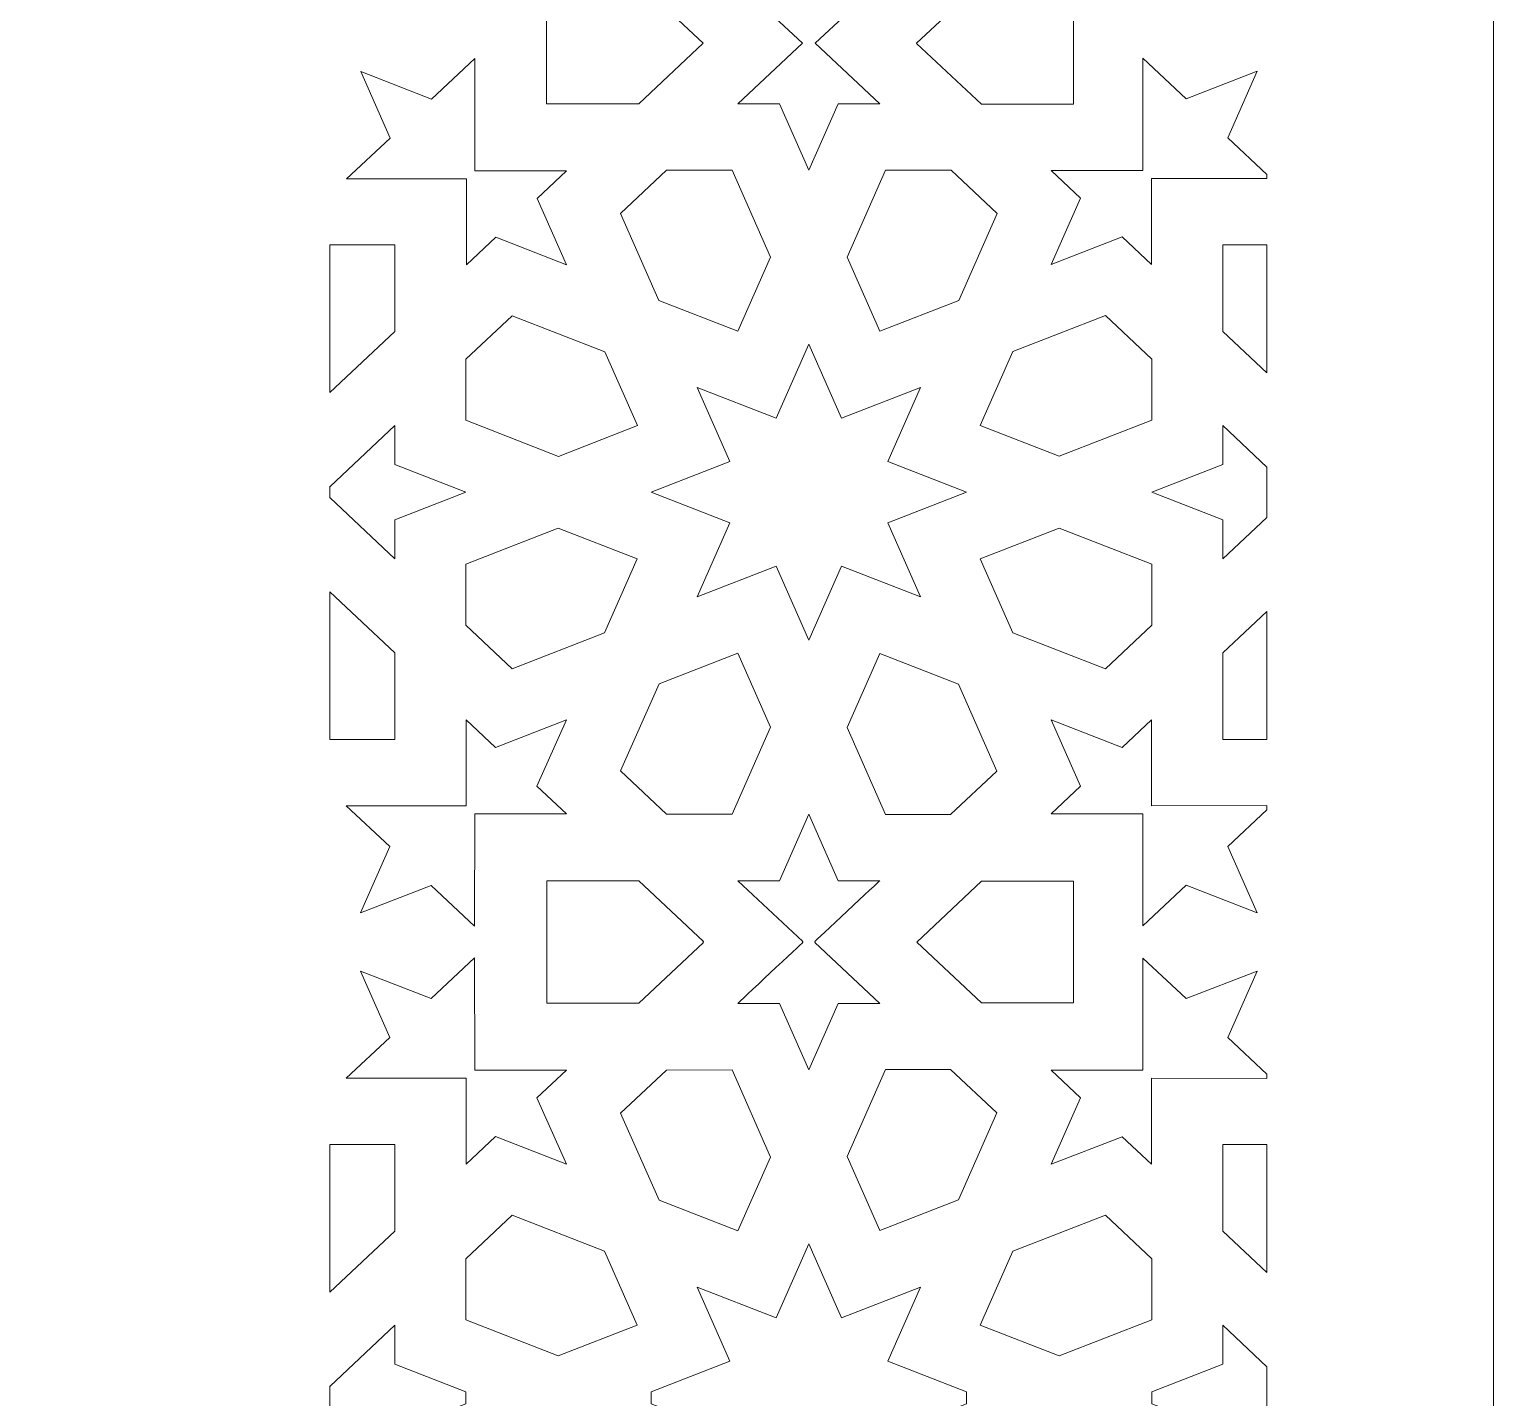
# Model space of a CAD drawing. Header units: millimetres. Extents: x -167 to 167, y -425 to 425.
# Drawn here: x 64.3 to 167, y -0.3 to 95.7 of the extents above; entities that cross this region are included whole.
import ezdxf

# ---------------------------------------------------------------- set-up
doc = ezdxf.new("R2010")
doc.units = ezdxf.units.MM
doc.header["$MEASUREMENT"] = 0
doc.layers.add('Layer 1', color=18, linetype='Continuous', true_color=0x000000)

msp = doc.modelspace()

# ---------------------------------------------------------------- linework, layer by layer
at = {"layer": 'Layer 1', "color": 250, "lineweight": 9, "true_color": 0x333333}
msp.add_lwpolyline([(-167.02, -424.72), (167.02, -424.72), (167.02, 424.72), (-167.02, 424.72)], close=True, dxfattribs=at)
for points, knots in [([(116.94, 98.97), (116.94, 98.97), (118.99, 103.64), (118.99, 103.64), (118.99, 103.64), (121.05, 98.97), (121.05, 98.97), (121.05, 98.97), (123.97, 98.97), (123.97, 98.97), (123.97, 98.97), (119.44, 94.73), (119.44, 94.73), (119.44, 94.73), (123.97, 90.48), (123.97, 90.48), (123.97, 90.48), (121.05, 90.48), (121.05, 90.48), (121.05, 90.48), (118.99, 85.82), (118.99, 85.82), (118.99, 85.82), (116.94, 90.48), (116.94, 90.48), (116.94, 90.48), (114.02, 90.48), (114.02, 90.48), (114.02, 90.48), (118.55, 94.73), (118.55, 94.73), (118.55, 94.73), (114.02, 98.97), (114.02, 98.97), (114.02, 98.97), (116.94, 98.97), (116.94, 98.97)], [0, 0, 0, 0, 0.083333, 0.083333, 0.083333, 0.166667, 0.166667, 0.166667, 0.25, 0.25, 0.25, 0.333333, 0.333333, 0.333333, 0.416667, 0.416667, 0.416667, 0.5, 0.5, 0.5, 0.583333, 0.583333, 0.583333, 0.666667, 0.666667, 0.666667, 0.75, 0.75, 0.75, 0.833333, 0.833333, 0.833333, 0.916667, 0.916667, 0.916667, 1, 1, 1, 1]), ([(107.07, 98.97), (107.07, 98.97), (111.59, 94.73), (111.59, 94.73), (111.59, 94.73), (107.07, 90.49), (107.07, 90.49), (107.07, 90.49), (100.61, 90.49), (100.61, 90.49), (100.61, 90.49), (100.61, 98.97), (100.61, 98.97), (100.61, 98.97), (107.07, 98.97), (107.07, 98.97)], [0, 0, 0, 0, 0.2, 0.2, 0.2, 0.4, 0.4, 0.4, 0.6, 0.6, 0.6, 0.8, 0.8, 0.8, 1, 1, 1, 1]), ([(131.1, 99), (131.1, 99), (137.55, 99), (137.55, 99), (137.55, 99), (137.55, 90.46), (137.55, 90.46), (137.55, 90.46), (131.1, 90.46), (131.1, 90.46), (131.1, 90.46), (126.56, 94.72), (126.56, 94.72), (126.56, 94.72), (126.57, 94.73), (126.56, 94.74), (126.56, 94.74), (131.1, 99), (131.1, 99)], [0, 0, 0, 0, 0.142857, 0.142857, 0.142857, 0.285714, 0.285714, 0.285714, 0.428571, 0.428571, 0.428571, 0.571429, 0.571429, 0.571429, 0.857143, 0.857143, 0.857143, 1, 1, 1, 1]), ([(89.64, 88.07), (89.64, 88.07), (87.58, 92.74), (87.58, 92.74), (87.58, 92.74), (92.55, 90.81), (92.55, 90.81), (92.55, 90.81), (95.58, 93.66), (95.58, 93.66), (95.58, 93.66), (95.59, 85.78), (95.59, 85.78), (95.59, 85.78), (102.02, 85.79), (102.02, 85.79), (102.02, 85.79), (99.96, 83.85), (99.96, 83.85), (99.96, 83.85), (102.02, 79.19), (102.02, 79.19), (102.02, 79.19), (97.05, 81.12), (97.05, 81.12), (97.05, 81.12), (94.99, 79.18), (94.99, 79.18), (94.99, 79.18), (94.99, 85.22), (94.99, 85.22), (94.99, 85.22), (86.59, 85.22), (86.59, 85.22), (86.59, 85.22), (89.64, 88.07), (89.64, 88.07)], [0, 0, 0, 0, 0.083333, 0.083333, 0.083333, 0.166667, 0.166667, 0.166667, 0.25, 0.25, 0.25, 0.333333, 0.333333, 0.333333, 0.416667, 0.416667, 0.416667, 0.5, 0.5, 0.5, 0.583333, 0.583333, 0.583333, 0.666667, 0.666667, 0.666667, 0.75, 0.75, 0.75, 0.833333, 0.833333, 0.833333, 0.916667, 0.916667, 0.916667, 1, 1, 1, 1]), ([(142.43, 85.8), (142.43, 85.8), (142.42, 93.69), (142.42, 93.69), (142.42, 93.69), (145.47, 90.83), (145.47, 90.83), (145.47, 90.83), (150.43, 92.77), (150.43, 92.77), (150.43, 92.77), (148.38, 88.1), (148.38, 88.1), (148.38, 88.1), (151.12, 85.53), (151.12, 85.53), (151.12, 85.53), (151.12, 85.25), (151.12, 85.25), (151.12, 85.25), (143.03, 85.24), (143.03, 85.24), (143.03, 85.24), (143.03, 79.2), (143.03, 79.2), (143.03, 79.2), (140.97, 81.14), (140.97, 81.14), (140.97, 81.14), (136, 79.21), (136, 79.21), (136, 79.21), (138.06, 83.87), (138.06, 83.87), (138.06, 83.87), (136, 85.81), (136, 85.81), (136, 85.81), (142.43, 85.8), (142.43, 85.8)], [0, 0, 0, 0, 0.076923, 0.076923, 0.076923, 0.153846, 0.153846, 0.153846, 0.230769, 0.230769, 0.230769, 0.307692, 0.307692, 0.307692, 0.384615, 0.384615, 0.384615, 0.461538, 0.461538, 0.461538, 0.538462, 0.538462, 0.538462, 0.615385, 0.615385, 0.615385, 0.692308, 0.692308, 0.692308, 0.769231, 0.769231, 0.769231, 0.846154, 0.846154, 0.846154, 0.923077, 0.923077, 0.923077, 1, 1, 1, 1]), ([(109.02, 85.82), (109.02, 85.82), (113.62, 85.82), (113.62, 85.82), (113.62, 85.82), (116.31, 79.72), (116.31, 79.72), (116.31, 79.72), (114.02, 74.53), (114.02, 74.53), (114.02, 74.53), (108.48, 76.69), (108.48, 76.69), (108.48, 76.69), (105.79, 82.79), (105.79, 82.79), (105.79, 82.79), (109.02, 85.82), (109.02, 85.82)], [0, 0, 0, 0, 0.166667, 0.166667, 0.166667, 0.333333, 0.333333, 0.333333, 0.5, 0.5, 0.5, 0.666667, 0.666667, 0.666667, 0.833333, 0.833333, 0.833333, 1, 1, 1, 1]), ([(124.38, 85.82), (124.38, 85.82), (128.98, 85.82), (128.98, 85.82), (128.98, 85.82), (132.21, 82.79), (132.21, 82.79), (132.21, 82.79), (129.51, 76.69), (129.51, 76.69), (129.51, 76.69), (123.98, 74.53), (123.98, 74.53), (123.98, 74.53), (121.69, 79.72), (121.69, 79.72), (121.69, 79.72), (124.38, 85.82), (124.38, 85.82)], [0, 0, 0, 0, 0.166667, 0.166667, 0.166667, 0.333333, 0.333333, 0.333333, 0.5, 0.5, 0.5, 0.666667, 0.666667, 0.666667, 0.833333, 0.833333, 0.833333, 1, 1, 1, 1]), ([(89.97, 80.58), (89.97, 80.58), (89.97, 74.52), (89.97, 74.52), (89.97, 74.52), (85.42, 70.24), (85.42, 70.24), (85.42, 70.24), (85.42, 80.58), (85.42, 80.58), (85.42, 80.58), (89.97, 80.58), (89.97, 80.58)], [0, 0, 0, 0, 0.25, 0.25, 0.25, 0.5, 0.5, 0.5, 0.75, 0.75, 0.75, 1, 1, 1, 1]), ([(151.12, 80.58), (151.12, 80.58), (151.12, 71.61), (151.12, 71.61), (151.12, 71.61), (148.02, 74.52), (148.02, 74.52), (148.02, 74.52), (148.02, 80.58), (148.02, 80.58), (148.02, 80.58), (151.12, 80.58), (151.12, 80.58)], [0, 0, 0, 0, 0.25, 0.25, 0.25, 0.5, 0.5, 0.5, 0.75, 0.75, 0.75, 1, 1, 1, 1]), ([(98.2, 75.62), (98.2, 75.62), (104.7, 73.09), (104.7, 73.09), (104.7, 73.09), (106.99, 67.91), (106.99, 67.91), (106.99, 67.91), (101.45, 65.75), (101.45, 65.75), (101.45, 65.75), (94.95, 68.28), (94.95, 68.28), (94.95, 68.28), (94.95, 72.56), (94.95, 72.56), (94.95, 72.56), (98.2, 75.62), (98.2, 75.62)], [0, 0, 0, 0, 0.166667, 0.166667, 0.166667, 0.333333, 0.333333, 0.333333, 0.5, 0.5, 0.5, 0.666667, 0.666667, 0.666667, 0.833333, 0.833333, 0.833333, 1, 1, 1, 1]), ([(133.31, 73.11), (133.31, 73.11), (139.81, 75.63), (139.81, 75.63), (139.81, 75.63), (143.06, 72.58), (143.06, 72.58), (143.06, 72.58), (143.06, 68.29), (143.06, 68.29), (143.06, 68.29), (136.56, 65.77), (136.56, 65.77), (136.56, 65.77), (131.02, 67.92), (131.02, 67.92), (131.02, 67.92), (133.31, 73.11), (133.31, 73.11)], [0, 0, 0, 0, 0.166667, 0.166667, 0.166667, 0.333333, 0.333333, 0.333333, 0.5, 0.5, 0.5, 0.666667, 0.666667, 0.666667, 0.833333, 0.833333, 0.833333, 1, 1, 1, 1]), ([(113.47, 65.39), (113.47, 65.39), (111.18, 70.58), (111.18, 70.58), (111.18, 70.58), (116.71, 68.43), (116.71, 68.43), (116.71, 68.43), (119, 73.62), (119, 73.62), (119, 73.62), (121.29, 68.43), (121.29, 68.43), (121.29, 68.43), (126.83, 70.58), (126.83, 70.58), (126.83, 70.58), (124.54, 65.39), (124.54, 65.39), (124.54, 65.39), (130.06, 63.24), (130.06, 63.24), (130.06, 63.24), (124.53, 61.09), (124.53, 61.09), (124.53, 61.09), (126.82, 55.9), (126.82, 55.9), (126.82, 55.9), (121.29, 58.05), (121.29, 58.05), (121.29, 58.05), (119, 52.85), (119, 52.85), (119, 52.85), (116.71, 58.05), (116.71, 58.05), (116.71, 58.05), (111.18, 55.9), (111.18, 55.9), (111.18, 55.9), (113.47, 61.09), (113.47, 61.09), (113.47, 61.09), (107.94, 63.24), (107.94, 63.24), (107.94, 63.24), (113.47, 65.39), (113.47, 65.39)], [0, 0, 0, 0, 0.0625, 0.0625, 0.0625, 0.125, 0.125, 0.125, 0.1875, 0.1875, 0.1875, 0.25, 0.25, 0.25, 0.3125, 0.3125, 0.3125, 0.375, 0.375, 0.375, 0.4375, 0.4375, 0.4375, 0.5, 0.5, 0.5, 0.5625, 0.5625, 0.5625, 0.625, 0.625, 0.625, 0.6875, 0.6875, 0.6875, 0.75, 0.75, 0.75, 0.8125, 0.8125, 0.8125, 0.875, 0.875, 0.875, 0.9375, 0.9375, 0.9375, 1, 1, 1, 1]), ([(85.44, 63.64), (85.44, 63.64), (89.98, 67.91), (89.98, 67.91), (89.98, 67.91), (89.98, 65.17), (89.98, 65.17), (89.98, 65.17), (94.95, 63.24), (94.95, 63.24), (94.95, 63.24), (89.98, 61.31), (89.98, 61.31), (89.98, 61.31), (89.98, 58.57), (89.98, 58.57), (89.98, 58.57), (85.43, 62.84), (85.43, 62.84), (85.43, 62.84), (85.42, 62.83), (85.42, 62.83), (85.42, 62.83), (85.42, 63.65), (85.42, 63.65), (85.42, 63.65), (85.44, 63.64), (85.44, 63.64)], [0, 0, 0, 0, 0.111111, 0.111111, 0.111111, 0.222222, 0.222222, 0.222222, 0.333333, 0.333333, 0.333333, 0.444444, 0.444444, 0.444444, 0.555556, 0.555556, 0.555556, 0.666667, 0.666667, 0.666667, 0.777778, 0.777778, 0.777778, 0.888889, 0.888889, 0.888889, 1, 1, 1, 1]), ([(148.03, 65.17), (148.03, 65.17), (148.03, 67.91), (148.03, 67.91), (148.03, 67.91), (151.12, 65), (151.12, 65), (151.12, 65), (151.12, 61.47), (151.12, 61.47), (151.12, 61.47), (148.03, 58.57), (148.03, 58.57), (148.03, 58.57), (148.03, 61.31), (148.03, 61.31), (148.03, 61.31), (143.06, 63.24), (143.06, 63.24), (143.06, 63.24), (148.03, 65.17), (148.03, 65.17)], [0, 0, 0, 0, 0.142857, 0.142857, 0.142857, 0.285714, 0.285714, 0.285714, 0.428571, 0.428571, 0.428571, 0.571429, 0.571429, 0.571429, 0.714286, 0.714286, 0.714286, 0.857143, 0.857143, 0.857143, 1, 1, 1, 1]), ([(101.43, 60.72), (101.43, 60.72), (106.97, 58.57), (106.97, 58.57), (106.97, 58.57), (104.68, 53.38), (104.68, 53.38), (104.68, 53.38), (98.19, 50.85), (98.19, 50.85), (98.19, 50.85), (94.94, 53.91), (94.94, 53.91), (94.94, 53.91), (94.94, 58.19), (94.94, 58.19), (94.94, 58.19), (101.43, 60.72), (101.43, 60.72)], [0, 0, 0, 0, 0.166667, 0.166667, 0.166667, 0.333333, 0.333333, 0.333333, 0.5, 0.5, 0.5, 0.666667, 0.666667, 0.666667, 0.833333, 0.833333, 0.833333, 1, 1, 1, 1]), ([(136.56, 60.71), (136.56, 60.71), (143.06, 58.19), (143.06, 58.19), (143.06, 58.19), (143.06, 53.9), (143.06, 53.9), (143.06, 53.9), (139.81, 50.85), (139.81, 50.85), (139.81, 50.85), (133.31, 53.37), (133.31, 53.37), (133.31, 53.37), (131.02, 58.56), (131.02, 58.56), (131.02, 58.56), (136.56, 60.71), (136.56, 60.71)], [0, 0, 0, 0, 0.166667, 0.166667, 0.166667, 0.333333, 0.333333, 0.333333, 0.5, 0.5, 0.5, 0.666667, 0.666667, 0.666667, 0.833333, 0.833333, 0.833333, 1, 1, 1, 1]), ([(89.97, 51.96), (89.97, 51.96), (89.97, 45.9), (89.97, 45.9), (89.97, 45.9), (85.42, 45.9), (85.42, 45.9), (85.42, 45.9), (85.42, 56.24), (85.42, 56.24), (85.42, 56.24), (89.97, 51.96), (89.97, 51.96)], [0, 0, 0, 0, 0.25, 0.25, 0.25, 0.5, 0.5, 0.5, 0.75, 0.75, 0.75, 1, 1, 1, 1]), ([(151.12, 54.87), (151.12, 54.87), (151.12, 45.9), (151.12, 45.9), (151.12, 45.9), (148.02, 45.9), (148.02, 45.9), (148.02, 45.9), (148.02, 51.96), (148.02, 51.96), (148.02, 51.96), (151.12, 54.87), (151.12, 54.87)], [0, 0, 0, 0, 0.25, 0.25, 0.25, 0.5, 0.5, 0.5, 0.75, 0.75, 0.75, 1, 1, 1, 1]), ([(108.5, 49.8), (108.5, 49.8), (114.03, 51.95), (114.03, 51.95), (114.03, 51.95), (116.32, 46.76), (116.32, 46.76), (116.32, 46.76), (113.63, 40.66), (113.63, 40.66), (113.63, 40.66), (109.03, 40.66), (109.03, 40.66), (109.03, 40.66), (105.8, 43.69), (105.8, 43.69), (105.8, 43.69), (108.5, 49.8), (108.5, 49.8)], [0, 0, 0, 0, 0.166667, 0.166667, 0.166667, 0.333333, 0.333333, 0.333333, 0.5, 0.5, 0.5, 0.666667, 0.666667, 0.666667, 0.833333, 0.833333, 0.833333, 1, 1, 1, 1]), ([(123.98, 51.93), (123.98, 51.93), (129.5, 49.78), (129.5, 49.78), (129.5, 49.78), (132.19, 43.68), (132.19, 43.68), (132.19, 43.68), (128.94, 40.63), (128.94, 40.63), (128.94, 40.63), (124.37, 40.63), (124.37, 40.63), (124.37, 40.63), (121.68, 46.73), (121.68, 46.73), (121.68, 46.73), (123.98, 51.93), (123.98, 51.93)], [0, 0, 0, 0, 0.166667, 0.166667, 0.166667, 0.333333, 0.333333, 0.333333, 0.5, 0.5, 0.5, 0.666667, 0.666667, 0.666667, 0.833333, 0.833333, 0.833333, 1, 1, 1, 1]), ([(94.97, 41.24), (94.97, 41.24), (94.97, 47.28), (94.97, 47.28), (94.97, 47.28), (97.03, 45.34), (97.03, 45.34), (97.03, 45.34), (102, 47.27), (102, 47.27), (102, 47.27), (99.94, 42.61), (99.94, 42.61), (99.94, 42.61), (102, 40.67), (102, 40.67), (102, 40.67), (95.57, 40.68), (95.57, 40.68), (95.57, 40.68), (95.56, 32.8), (95.56, 32.8), (95.56, 32.8), (92.52, 35.65), (92.52, 35.65), (92.52, 35.65), (87.56, 33.72), (87.56, 33.72), (87.56, 33.72), (89.61, 38.38), (89.61, 38.38), (89.61, 38.38), (86.57, 41.24), (86.57, 41.24), (86.57, 41.24), (94.97, 41.24), (94.97, 41.24)], [0, 0, 0, 0, 0.083333, 0.083333, 0.083333, 0.166667, 0.166667, 0.166667, 0.25, 0.25, 0.25, 0.333333, 0.333333, 0.333333, 0.416667, 0.416667, 0.416667, 0.5, 0.5, 0.5, 0.583333, 0.583333, 0.583333, 0.666667, 0.666667, 0.666667, 0.75, 0.75, 0.75, 0.833333, 0.833333, 0.833333, 0.916667, 0.916667, 0.916667, 1, 1, 1, 1]), ([(138.05, 42.61), (138.05, 42.61), (136, 47.28), (136, 47.28), (136, 47.28), (140.96, 45.34), (140.96, 45.34), (140.96, 45.34), (143.03, 47.28), (143.03, 47.28), (143.03, 47.28), (143.02, 41.24), (143.02, 41.24), (143.02, 41.24), (151.12, 41.25), (151.12, 41.25), (151.12, 41.25), (151.12, 40.96), (151.12, 40.96), (151.12, 40.96), (148.38, 38.39), (148.38, 38.39), (148.38, 38.39), (150.44, 33.73), (150.44, 33.73), (150.44, 33.73), (145.47, 35.66), (145.47, 35.66), (145.47, 35.66), (142.43, 32.81), (142.43, 32.81), (142.43, 32.81), (142.43, 40.68), (142.43, 40.68), (142.43, 40.68), (135.99, 40.68), (135.99, 40.68), (135.99, 40.68), (138.05, 42.61), (138.05, 42.61)], [0, 0, 0, 0, 0.076923, 0.076923, 0.076923, 0.153846, 0.153846, 0.153846, 0.230769, 0.230769, 0.230769, 0.307692, 0.307692, 0.307692, 0.384615, 0.384615, 0.384615, 0.461538, 0.461538, 0.461538, 0.538462, 0.538462, 0.538462, 0.615385, 0.615385, 0.615385, 0.692308, 0.692308, 0.692308, 0.769231, 0.769231, 0.769231, 0.846154, 0.846154, 0.846154, 0.923077, 0.923077, 0.923077, 1, 1, 1, 1]), ([(116.94, 35.98), (116.94, 35.98), (118.99, 40.65), (118.99, 40.65), (118.99, 40.65), (121.05, 35.98), (121.05, 35.98), (121.05, 35.98), (123.97, 35.98), (123.97, 35.98), (123.97, 35.98), (119.42, 31.72), (119.42, 31.71), (119.42, 31.71), (119.45, 31.68), (119.45, 31.68), (119.45, 31.68), (119.42, 31.66), (119.42, 31.65), (119.42, 31.65), (123.97, 27.38), (123.97, 27.38), (123.97, 27.38), (121.05, 27.38), (121.05, 27.38), (121.05, 27.38), (118.99, 22.72), (118.99, 22.72), (118.99, 22.72), (116.94, 27.38), (116.94, 27.38), (116.94, 27.38), (114.02, 27.38), (114.02, 27.38), (114.02, 27.38), (118.57, 31.65), (118.58, 31.65), (118.58, 31.65), (118.55, 31.68), (118.55, 31.68), (118.55, 31.68), (118.58, 31.71), (118.57, 31.72), (118.57, 31.72), (114.02, 35.98), (114.02, 35.98), (114.02, 35.98), (116.94, 35.98), (116.94, 35.98)], [0, 0, 0, 0, 0.045455, 0.045455, 0.045455, 0.090909, 0.090909, 0.090909, 0.136364, 0.136364, 0.136364, 0.272727, 0.272727, 0.272727, 0.318182, 0.318182, 0.318182, 0.454545, 0.454545, 0.454545, 0.5, 0.5, 0.5, 0.545455, 0.545455, 0.545455, 0.590909, 0.590909, 0.590909, 0.636364, 0.636364, 0.636364, 0.681818, 0.681818, 0.681818, 0.772727, 0.772727, 0.772727, 0.818182, 0.818182, 0.818182, 0.909091, 0.909091, 0.909091, 0.954545, 0.954545, 0.954545, 1, 1, 1, 1]), ([(107.07, 35.98), (107.07, 35.98), (111.61, 31.71), (111.61, 31.71), (111.61, 31.71), (111.58, 31.68), (111.58, 31.68), (111.58, 31.68), (111.61, 31.66), (111.61, 31.66), (111.61, 31.66), (107.07, 27.39), (107.07, 27.39), (107.07, 27.39), (100.62, 27.39), (100.62, 27.39), (100.62, 27.39), (100.62, 35.98), (100.62, 35.98), (100.62, 35.98), (107.07, 35.98), (107.07, 35.98)], [0, 0, 0, 0, 0.142857, 0.142857, 0.142857, 0.285714, 0.285714, 0.285714, 0.428571, 0.428571, 0.428571, 0.571429, 0.571429, 0.571429, 0.714286, 0.714286, 0.714286, 0.857143, 0.857143, 0.857143, 1, 1, 1, 1]), ([(131.11, 35.96), (131.11, 35.96), (137.56, 35.96), (137.56, 35.96), (137.56, 35.96), (137.56, 27.41), (137.56, 27.41), (137.56, 27.41), (131.11, 27.41), (131.11, 27.41), (131.11, 27.41), (126.57, 31.68), (126.57, 31.68), (126.57, 31.68), (131.11, 35.96), (131.11, 35.96)], [0, 0, 0, 0, 0.2, 0.2, 0.2, 0.4, 0.4, 0.4, 0.6, 0.6, 0.6, 0.8, 0.8, 0.8, 1, 1, 1, 1]), ([(89.61, 24.98), (89.61, 24.98), (87.56, 29.65), (87.56, 29.65), (87.56, 29.65), (92.52, 27.72), (92.52, 27.72), (92.52, 27.72), (95.56, 30.57), (95.56, 30.57), (95.56, 30.57), (95.57, 22.69), (95.57, 22.69), (95.57, 22.69), (102, 22.7), (102, 22.7), (102, 22.7), (99.94, 20.76), (99.94, 20.76), (99.94, 20.76), (102, 16.1), (102, 16.1), (102, 16.1), (97.03, 18.03), (97.03, 18.03), (97.03, 18.03), (94.97, 16.09), (94.97, 16.09), (94.97, 16.09), (94.97, 22.13), (94.97, 22.13), (94.97, 22.13), (86.57, 22.13), (86.57, 22.13), (86.57, 22.13), (89.61, 24.98), (89.61, 24.98)], [0, 0, 0, 0, 0.083333, 0.083333, 0.083333, 0.166667, 0.166667, 0.166667, 0.25, 0.25, 0.25, 0.333333, 0.333333, 0.333333, 0.416667, 0.416667, 0.416667, 0.5, 0.5, 0.5, 0.583333, 0.583333, 0.583333, 0.666667, 0.666667, 0.666667, 0.75, 0.75, 0.75, 0.833333, 0.833333, 0.833333, 0.916667, 0.916667, 0.916667, 1, 1, 1, 1]), ([(142.43, 22.69), (142.43, 22.69), (142.43, 30.56), (142.43, 30.56), (142.43, 30.56), (145.47, 27.71), (145.47, 27.71), (145.47, 27.71), (150.44, 29.64), (150.44, 29.64), (150.44, 29.64), (148.38, 24.98), (148.38, 24.98), (148.38, 24.98), (151.12, 22.41), (151.12, 22.41), (151.12, 22.41), (151.12, 22.12), (151.12, 22.12), (151.12, 22.12), (143.02, 22.13), (143.02, 22.13), (143.02, 22.13), (143.03, 16.09), (143.03, 16.09), (143.03, 16.09), (140.96, 18.02), (140.96, 18.02), (140.96, 18.02), (136, 16.09), (136, 16.09), (136, 16.09), (138.05, 20.76), (138.05, 20.76), (138.05, 20.76), (135.99, 22.69), (135.99, 22.69), (135.99, 22.69), (142.43, 22.69), (142.43, 22.69)], [0, 0, 0, 0, 0.076923, 0.076923, 0.076923, 0.153846, 0.153846, 0.153846, 0.230769, 0.230769, 0.230769, 0.307692, 0.307692, 0.307692, 0.384615, 0.384615, 0.384615, 0.461538, 0.461538, 0.461538, 0.538462, 0.538462, 0.538462, 0.615385, 0.615385, 0.615385, 0.692308, 0.692308, 0.692308, 0.769231, 0.769231, 0.769231, 0.846154, 0.846154, 0.846154, 0.923077, 0.923077, 0.923077, 1, 1, 1, 1]), ([(109.03, 22.7), (109.03, 22.7), (113.63, 22.71), (113.63, 22.71), (113.63, 22.71), (116.32, 16.6), (116.32, 16.6), (116.32, 16.6), (114.03, 11.42), (114.03, 11.42), (114.03, 11.42), (108.5, 13.57), (108.5, 13.57), (108.5, 13.57), (105.8, 19.67), (105.8, 19.67), (105.8, 19.67), (109.03, 22.7), (109.03, 22.7)], [0, 0, 0, 0, 0.166667, 0.166667, 0.166667, 0.333333, 0.333333, 0.333333, 0.5, 0.5, 0.5, 0.666667, 0.666667, 0.666667, 0.833333, 0.833333, 0.833333, 1, 1, 1, 1]), ([(124.37, 22.74), (124.37, 22.74), (128.94, 22.74), (128.94, 22.74), (128.94, 22.74), (132.19, 19.69), (132.19, 19.69), (132.19, 19.69), (129.5, 13.59), (129.5, 13.59), (129.5, 13.59), (123.98, 11.44), (123.98, 11.44), (123.98, 11.44), (121.68, 16.64), (121.68, 16.64), (121.68, 16.64), (124.37, 22.74), (124.37, 22.74)], [0, 0, 0, 0, 0.166667, 0.166667, 0.166667, 0.333333, 0.333333, 0.333333, 0.5, 0.5, 0.5, 0.666667, 0.666667, 0.666667, 0.833333, 0.833333, 0.833333, 1, 1, 1, 1]), ([(89.97, 17.47), (89.97, 17.47), (89.97, 11.4), (89.97, 11.4), (89.97, 11.4), (85.42, 7.13), (85.42, 7.13), (85.42, 7.13), (85.42, 17.47), (85.42, 17.47), (85.42, 17.47), (89.97, 17.47), (89.97, 17.47)], [0, 0, 0, 0, 0.25, 0.25, 0.25, 0.5, 0.5, 0.5, 0.75, 0.75, 0.75, 1, 1, 1, 1]), ([(151.12, 17.47), (151.12, 17.47), (151.12, 8.5), (151.12, 8.5), (151.12, 8.5), (148.02, 11.4), (148.02, 11.4), (148.02, 11.4), (148.02, 17.47), (148.02, 17.47), (148.02, 17.47), (151.12, 17.47), (151.12, 17.47)], [0, 0, 0, 0, 0.25, 0.25, 0.25, 0.5, 0.5, 0.5, 0.75, 0.75, 0.75, 1, 1, 1, 1]), ([(98.19, 12.52), (98.19, 12.52), (104.68, 9.99), (104.68, 9.99), (104.68, 9.99), (106.97, 4.8), (106.97, 4.8), (106.97, 4.8), (101.43, 2.65), (101.43, 2.65), (101.43, 2.65), (94.94, 5.18), (94.94, 5.18), (94.94, 5.18), (94.94, 9.46), (94.94, 9.46), (94.94, 9.46), (98.19, 12.52), (98.19, 12.52)], [0, 0, 0, 0, 0.166667, 0.166667, 0.166667, 0.333333, 0.333333, 0.333333, 0.5, 0.5, 0.5, 0.666667, 0.666667, 0.666667, 0.833333, 0.833333, 0.833333, 1, 1, 1, 1]), ([(133.31, 10), (133.31, 10), (139.81, 12.52), (139.81, 12.52), (139.81, 12.52), (143.06, 9.47), (143.06, 9.47), (143.06, 9.47), (143.06, 5.18), (143.06, 5.18), (143.06, 5.18), (136.56, 2.66), (136.56, 2.66), (136.56, 2.66), (131.02, 4.81), (131.02, 4.81), (131.02, 4.81), (133.31, 10), (133.31, 10)], [0, 0, 0, 0, 0.166667, 0.166667, 0.166667, 0.333333, 0.333333, 0.333333, 0.5, 0.5, 0.5, 0.666667, 0.666667, 0.666667, 0.833333, 0.833333, 0.833333, 1, 1, 1, 1]), ([(107.94, -0.28), (107.94, -0.28), (107.94, -0.7), (107.94, -0.7), (107.94, -0.7), (113.47, -2.85), (113.47, -2.85), (113.47, -2.85), (111.18, -8.04), (111.18, -8.04), (111.18, -8.04), (116.71, -5.89), (116.71, -5.89), (116.71, -5.89), (119, -11.08), (119, -11.08), (119, -11.08), (121.29, -5.89), (121.29, -5.89), (121.29, -5.89), (126.82, -8.04), (126.82, -8.04), (126.82, -8.04), (124.53, -2.85), (124.53, -2.85), (124.53, -2.85), (130.06, -0.7), (130.06, -0.7), (130.06, -0.7), (130.06, -0.28), (130.06, -0.28), (130.06, -0.28), (130.06, 0.13), (130.06, 0.13), (130.06, 0.13), (124.53, 2.28), (124.53, 2.28), (124.53, 2.28), (126.82, 7.47), (126.82, 7.47), (126.82, 7.47), (121.29, 5.32), (121.29, 5.32), (121.29, 5.32), (119, 10.52), (119, 10.52), (119, 10.52), (116.71, 5.32), (116.71, 5.32), (116.71, 5.32), (111.18, 7.47), (111.18, 7.47), (111.18, 7.47), (113.47, 2.28), (113.47, 2.28), (113.47, 2.28), (107.94, 0.13), (107.94, 0.13), (107.94, 0.13), (107.94, -0.28), (107.94, -0.28)], [0, 0, 0, 0, 0.05, 0.05, 0.05, 0.1, 0.1, 0.1, 0.15, 0.15, 0.15, 0.2, 0.2, 0.2, 0.25, 0.25, 0.25, 0.3, 0.3, 0.3, 0.35, 0.35, 0.35, 0.4, 0.4, 0.4, 0.45, 0.45, 0.45, 0.5, 0.5, 0.5, 0.55, 0.55, 0.55, 0.6, 0.6, 0.6, 0.65, 0.65, 0.65, 0.7, 0.7, 0.7, 0.75, 0.75, 0.75, 0.8, 0.8, 0.8, 0.85, 0.85, 0.85, 0.9, 0.9, 0.9, 0.95, 0.95, 0.95, 1, 1, 1, 1]), ([(85.43, 0.52), (85.43, 0.52), (89.98, 4.8), (89.98, 4.8), (89.98, 4.8), (89.98, 2.06), (89.98, 2.06), (89.98, 2.06), (94.95, 0.13), (94.95, 0.13), (94.95, 0.13), (94.95, -0.7), (94.95, -0.7), (94.95, -0.7), (89.98, -2.63), (89.98, -2.63), (89.98, -2.63), (89.98, -5.37), (89.98, -5.37), (89.98, -5.37), (85.43, -1.09), (85.43, -1.09), (85.43, -1.09), (85.42, -1.1), (85.42, -1.1), (85.42, -1.1), (85.42, 0.54), (85.42, 0.54), (85.42, 0.54), (85.43, 0.52), (85.43, 0.52)], [0, 0, 0, 0, 0.1, 0.1, 0.1, 0.2, 0.2, 0.2, 0.3, 0.3, 0.3, 0.4, 0.4, 0.4, 0.5, 0.5, 0.5, 0.6, 0.6, 0.6, 0.7, 0.7, 0.7, 0.8, 0.8, 0.8, 0.9, 0.9, 0.9, 1, 1, 1, 1]), ([(148.03, 2.06), (148.03, 2.06), (148.03, 4.8), (148.03, 4.8), (148.03, 4.8), (151.12, 1.89), (151.12, 1.89), (151.12, 1.89), (151.12, -2.46), (151.12, -2.46), (151.12, -2.46), (148.03, -5.37), (148.03, -5.37), (148.03, -5.37), (148.03, -2.63), (148.03, -2.63), (148.03, -2.63), (143.06, -0.7), (143.06, -0.7), (143.06, -0.7), (143.06, 0.13), (143.06, 0.13), (143.06, 0.13), (148.03, 2.06), (148.03, 2.06)], [0, 0, 0, 0, 0.1, 0.1, 0.1, 0.2, 0.2, 0.2, 0.3, 0.3, 0.3, 0.4, 0.4, 0.4, 0.5, 0.5, 0.5, 0.7, 0.7, 0.7, 0.9, 0.9, 0.9, 1, 1, 1, 1])]:
    msp.add_open_spline(points, degree=3, knots=knots, dxfattribs=at)

doc.saveas('drawing.dxf')
